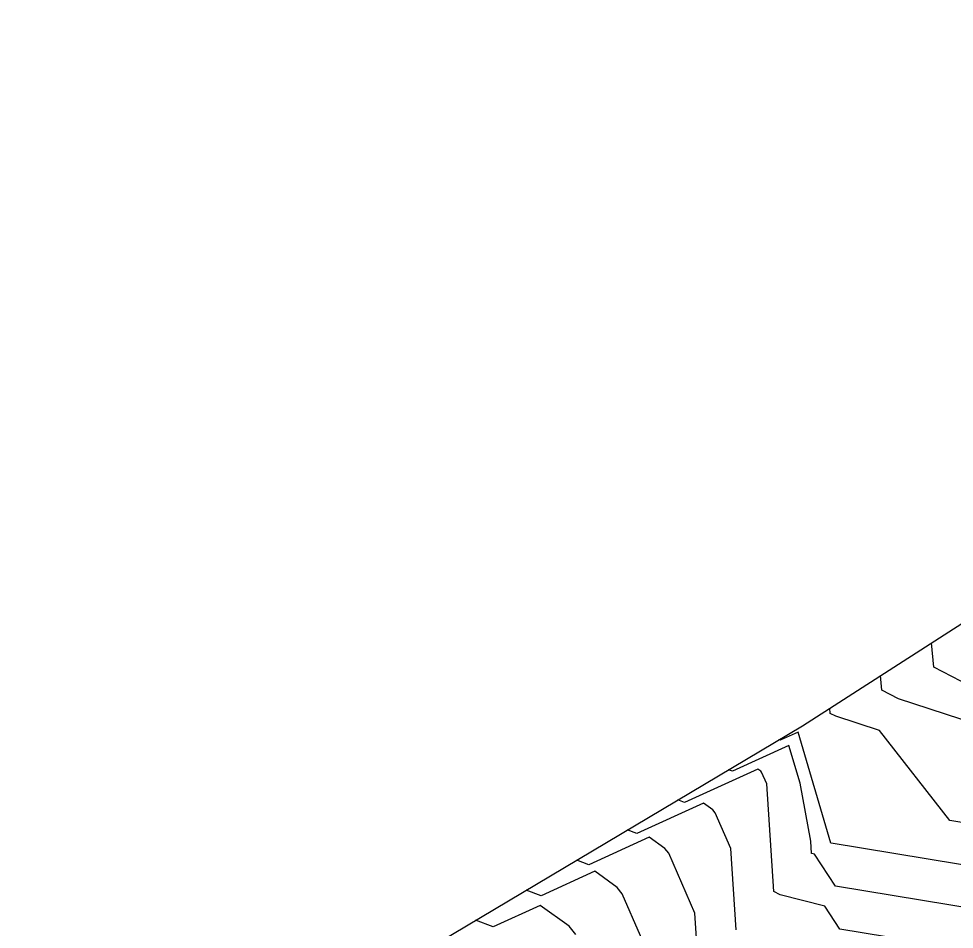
# Model space of a CAD drawing. Header units: metres. Extents: x 419533 to 423558, y 4805342 to 4807578.
# Drawn here: x 421684.1 to 421717.88, y 4806398.71 to 4806431.6 of the extents above; entities that cross this region are included whole.
import ezdxf

# ---------------------------------------------------------------- set-up
doc = ezdxf.new("R2010")
doc.units = ezdxf.units.M
for name, color, linetype in [('C-TINN-BNDY', 110, 'Continuous'), ('C-TOPO-MAJR', 9, 'Continuous'), ('C-TOPO-MINR', 8, 'Continuous')]:
    doc.layers.add(name, color=color, linetype=linetype)

# ---------------------------------------------------------------- blocks, each defined once
blk = doc.blocks.new('leg_extensions_profiles_1')
at = {"layer": 'C-TINN-BNDY', "color": 110, "linetype": 'Continuous', "lineweight": -3, "flags": 128}
blk.add_lwpolyline([(421683.425, 4806388.824), (421712.397, 4806406.062), (421781.855, 4806450.719), (421828.567, 4806494.001), (421862.816, 4806545.203), (421884.356, 4806573.831), (421937.081, 4806642.772), (421963.05, 4806666.593), (422022.308, 4806679.621), (422070.081, 4806718.405), (422121.479, 4806758.599), (422172.398, 4806802.795), (422201.438, 4806820.081)], dxfattribs=at)
at = {"layer": 'C-TOPO-MAJR', "color": 9, "linetype": 'Continuous', "lineweight": -3, "flags": 128}
for points, elevation in [([(421717.493, 4806366.955), (421717.592, 4806368.326), (421714.594, 4806367.775), (421714.568, 4806367.781), (421714.586, 4806367.854), (421714.611, 4806368.188), (421716.067, 4806368.71), (421721.963, 4806371.915), (421721.99, 4806371.93), (421717.122, 4806384.403), (421719, 4806386.539), (421717.248, 4806386.58), (421722.181, 4806394.236), (421724.58, 4806401.511), (421717.725, 4806402.637), (421715.186, 4806405.887), (421713.609, 4806406.403), (421713.402, 4806406.51), (421713.385, 4806406.697)], 1750), ([(421708.647, 4806397.321), (421708.515, 4806399.291), (421707.572, 4806401.457), (421707.436, 4806401.624), (421706.86, 4806402.037), (421704.69, 4806401.046), (421704.248, 4806401.213)], 1745)]:
    blk.add_lwpolyline(points, dxfattribs=dict(at, elevation=elevation))
at = {"layer": 'C-TOPO-MINR', "color": 8, "linetype": 'Continuous', "lineweight": -3, "flags": 128}
for points, elevation in [([(421721.622, 4806369.24), (421721.731, 4806370.755), (421719.426, 4806370.332), (421724.721, 4806373.21), (421724.768, 4806373.236), (421721.458, 4806381.719), (421727.823, 4806388.959), (421721.884, 4806389.099), (421725.07, 4806394.043), (421728.334, 4806403.941), (421726.304, 4806404.274), (421725.553, 4806405.237), (421718.117, 4806407.669), (421717.138, 4806408.174), (421717.059, 4806409.059)], 1752), ([(421719.557, 4806368.098), (421719.662, 4806369.541), (421716.824, 4806369.019), (421723.342, 4806372.562), (421723.379, 4806372.583), (421719.29, 4806383.061), (421723.412, 4806387.749), (421719.566, 4806387.84), (421723.626, 4806394.139), (421726.457, 4806402.726), (421722.015, 4806403.456), (421720.369, 4806405.562), (421715.863, 4806407.036), (421715.27, 4806407.342), (421715.222, 4806407.878)], 1751), ([(421722.703, 4806400.297), (421713.435, 4806401.818), (421713.429, 4806401.826), (421712.243, 4806405.837), (421711.599, 4806405.543), (421711.553, 4806405.56)], 1749), ([(421720.827, 4806399.082), (421713.592, 4806400.269), (421712.833, 4806401.421), (421712.743, 4806401.444), (421712.731, 4806401.451), (421712.701, 4806401.899), (421712.314, 4806403.984), (421711.91, 4806405.349), (421709.872, 4806404.419), (421709.727, 4806404.473)], 1748), ([(421718.95, 4806397.867), (421713.754, 4806398.72), (421713.209, 4806399.547), (421711.596, 4806399.951), (421711.369, 4806400.074), (421711.109, 4806403.964), (421710.924, 4806404.387), (421710.898, 4806404.42), (421710.785, 4806404.5), (421708.145, 4806403.295), (421707.9, 4806403.387)], 1747), ([(421710.008, 4806398.697), (421709.812, 4806401.627), (421709.248, 4806402.922), (421709.167, 4806403.022), (421708.823, 4806403.269), (421706.417, 4806402.17), (421706.074, 4806402.3)], 1746), ([(421707.218, 4806396.955), (421705.896, 4806399.992), (421705.705, 4806400.227), (421704.898, 4806400.806), (421702.963, 4806399.922), (421702.421, 4806400.127)], 1744), ([(421704.22, 4806398.527), (421703.975, 4806398.829), (421702.935, 4806399.574), (421701.236, 4806398.798), (421700.595, 4806399.04)], 1743)]:
    blk.add_lwpolyline(points, dxfattribs=dict(at, elevation=elevation))

msp = doc.modelspace()

# ---------------------------------------------------------------- linework, layer by layer
at = {"layer": 'C-TOPO-MAJR', "color": 9, "linetype": 'Continuous', "lineweight": -3, "flags": 128}
for points, elevation in [([(421717.493, 4806366.955), (421717.592, 4806368.326), (421714.594, 4806367.775), (421714.568, 4806367.781), (421714.586, 4806367.854), (421714.611, 4806368.188), (421716.067, 4806368.71), (421721.963, 4806371.915), (421721.99, 4806371.93), (421717.122, 4806384.403), (421719, 4806386.539), (421717.248, 4806386.58), (421722.181, 4806394.236), (421724.58, 4806401.511), (421717.725, 4806402.637), (421715.186, 4806405.887), (421713.609, 4806406.403), (421713.402, 4806406.51), (421713.385, 4806406.697)], 1750), ([(421708.647, 4806397.321), (421708.515, 4806399.291), (421707.572, 4806401.457), (421707.436, 4806401.624), (421706.86, 4806402.037), (421704.69, 4806401.046), (421704.248, 4806401.213)], 1745)]:
    msp.add_lwpolyline(points, dxfattribs=dict(at, elevation=elevation))
at = {"layer": 'C-TOPO-MINR', "color": 8, "linetype": 'Continuous', "lineweight": -3, "flags": 128}
for points, elevation in [([(421721.622, 4806369.24), (421721.731, 4806370.755), (421719.426, 4806370.332), (421724.721, 4806373.21), (421724.768, 4806373.236), (421721.458, 4806381.719), (421727.823, 4806388.959), (421721.884, 4806389.099), (421725.07, 4806394.043), (421728.334, 4806403.941), (421726.304, 4806404.274), (421725.553, 4806405.237), (421718.117, 4806407.669), (421717.138, 4806408.174), (421717.059, 4806409.059)], 1752), ([(421719.557, 4806368.098), (421719.662, 4806369.541), (421716.824, 4806369.019), (421723.342, 4806372.562), (421723.379, 4806372.583), (421719.29, 4806383.061), (421723.412, 4806387.749), (421719.566, 4806387.84), (421723.626, 4806394.139), (421726.457, 4806402.726), (421722.015, 4806403.456), (421720.369, 4806405.562), (421715.863, 4806407.036), (421715.27, 4806407.342), (421715.222, 4806407.878)], 1751), ([(421722.703, 4806400.297), (421713.435, 4806401.818), (421713.429, 4806401.826), (421712.243, 4806405.837), (421711.599, 4806405.543), (421711.553, 4806405.56)], 1749), ([(421720.827, 4806399.082), (421713.592, 4806400.269), (421712.833, 4806401.421), (421712.743, 4806401.444), (421712.731, 4806401.451), (421712.701, 4806401.899), (421712.314, 4806403.984), (421711.91, 4806405.349), (421709.872, 4806404.419), (421709.727, 4806404.473)], 1748), ([(421718.95, 4806397.867), (421713.754, 4806398.72), (421713.209, 4806399.547), (421711.596, 4806399.951), (421711.369, 4806400.074), (421711.109, 4806403.964), (421710.924, 4806404.387), (421710.898, 4806404.42), (421710.785, 4806404.5), (421708.145, 4806403.295), (421707.9, 4806403.387)], 1747), ([(421710.008, 4806398.697), (421709.812, 4806401.627), (421709.248, 4806402.922), (421709.167, 4806403.022), (421708.823, 4806403.269), (421706.417, 4806402.17), (421706.074, 4806402.3)], 1746), ([(421707.218, 4806396.955), (421705.896, 4806399.992), (421705.705, 4806400.227), (421704.898, 4806400.806), (421702.963, 4806399.922), (421702.421, 4806400.127)], 1744), ([(421704.22, 4806398.527), (421703.975, 4806398.829), (421702.935, 4806399.574), (421701.236, 4806398.798), (421700.595, 4806399.04)], 1743)]:
    msp.add_lwpolyline(points, dxfattribs=dict(at, elevation=elevation))

# ---------------------------------------------------------------- block references
msp.add_blockref('leg_extensions_profiles_1', (0, 0))

doc.saveas('drawing.dxf')
